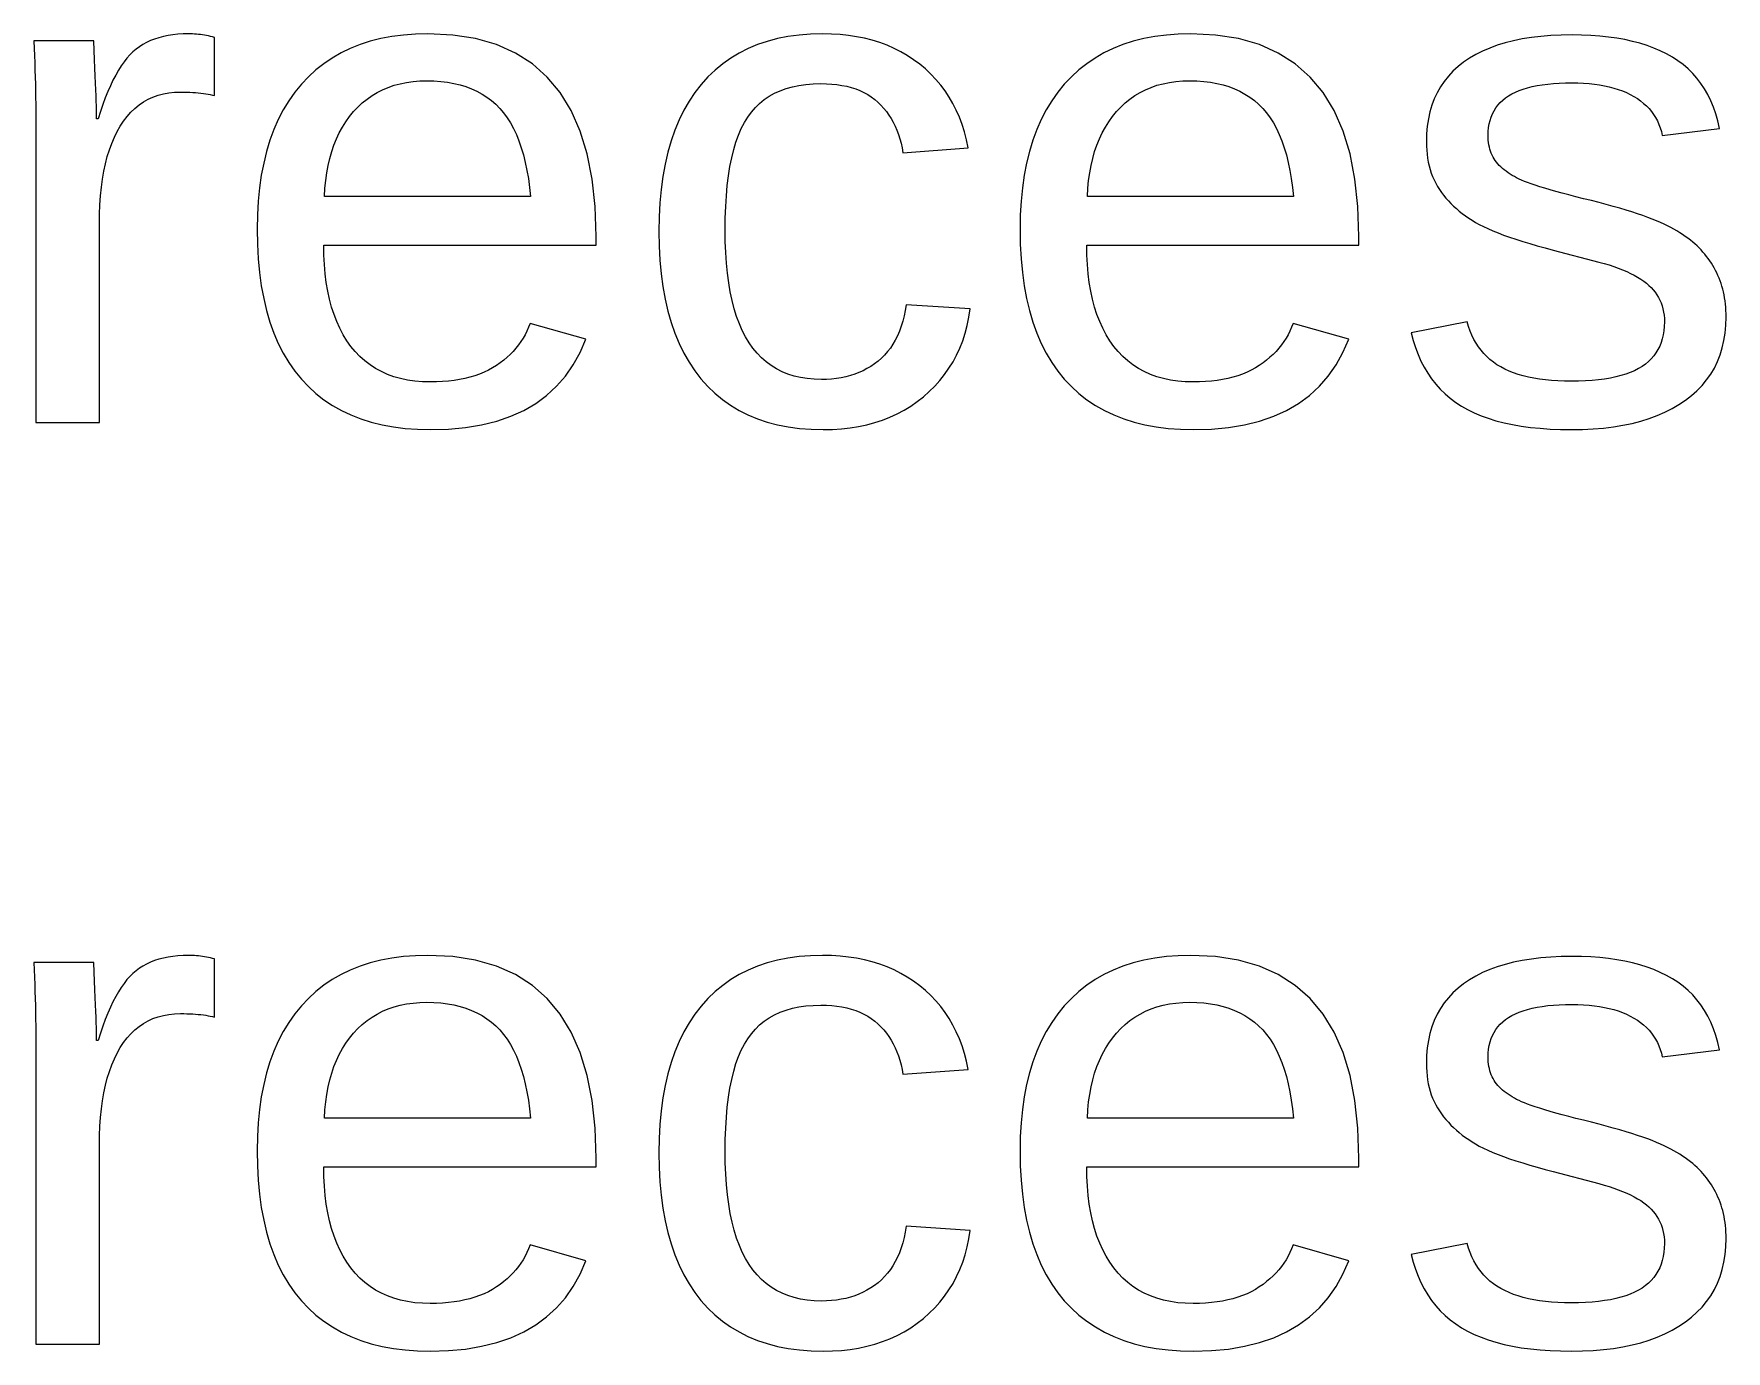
# Model space of a CAD drawing. Extents: x -27 to 133, y -77 to 15.
# Drawn here: x 94.06 to 99.43, y -23.46 to -19.29 of the extents above; entities that cross this region are included whole.
import ezdxf

# ---------------------------------------------------------------- set-up
doc = ezdxf.new("R2010")
doc.units = 0
doc.layers.get('0').update_dxf_attribs({"linetype": 'CONTINUOUS'})

msp = doc.modelspace()

# ---------------------------------------------------------------- linework, layer by layer
for points in [[(94.2676, -19.8879), (94.268, -19.8574), (94.2692, -19.8281), (94.2711, -19.7999), (94.2739, -19.7728), (94.2774, -19.7468), (94.2817, -19.7219), (94.2868, -19.6981), (94.2926, -19.6754), (94.2993, -19.6538), (94.3067, -19.6333), (94.3149, -19.6139), (94.3239, -19.5957), (94.3336, -19.5785), (94.3441, -19.5625), (94.3554, -19.5478), (94.3673, -19.5344), (94.3799, -19.5223), (94.3932, -19.5114), (94.4072, -19.5018), (94.4219, -19.4935), (94.4373, -19.4865), (94.4535, -19.4807), (94.4703, -19.4763), (94.4878, -19.4731), (94.506, -19.4712), (94.525, -19.4705), (94.5351, -19.4706), (94.545, -19.4708), (94.5545, -19.4711), (94.5637, -19.4716), (94.5726, -19.4722), (94.5812, -19.4729), (94.5895, -19.4738), (94.5974, -19.4748), (94.6051, -19.4759), (94.6124, -19.4771), (94.6194, -19.4785), (94.626, -19.4801), (94.6324, -19.4817), (94.6324, -19.2971), (94.626, -19.2954), (94.6197, -19.2939), (94.6133, -19.2925), (94.607, -19.2913), (94.6007, -19.2901), (94.5944, -19.2891), (94.5881, -19.2883), (94.5818, -19.2876), (94.5756, -19.287), (94.5693, -19.2865), (94.5631, -19.2862), (94.5569, -19.286), (94.5507, -19.2859), (94.5334, -19.2862), (94.5168, -19.2872), (94.5008, -19.2889), (94.4853, -19.2913), (94.4705, -19.2943), (94.4563, -19.2981), (94.4427, -19.3024), (94.4297, -19.3075), (94.4173, -19.3132), (94.4056, -19.3197), (94.3944, -19.3268), (94.3838, -19.3345), (94.3739, -19.343), (94.3643, -19.3523), (94.355, -19.3628), (94.3458, -19.3745), (94.3367, -19.3874), (94.3279, -19.4014), (94.3192, -19.4166), (94.3106, -19.433), (94.3023, -19.4505), (94.2941, -19.4692), (94.2861, -19.489), (94.2783, -19.51), (94.2706, -19.5322), (94.2631, -19.5555), (94.2587, -19.5555), (94.2586, -19.5482), (94.2585, -19.5389), (94.2582, -19.5277), (94.2578, -19.5145), (94.2573, -19.4994), (94.2568, -19.4823), (94.2561, -19.4633), (94.2553, -19.4423), (94.2544, -19.4194), (94.2534, -19.3945), (94.2523, -19.3677), (94.251, -19.339), (94.2497, -19.3083), (94.0595, -19.3083), (94.0605, -19.3319), (94.0614, -19.3551), (94.0622, -19.3781), (94.063, -19.4008), (94.0637, -19.4231), (94.0643, -19.4451), (94.0648, -19.4668), (94.0652, -19.4881), (94.0656, -19.5092), (94.0659, -19.5299), (94.0661, -19.5504), (94.0662, -19.5705), (94.0662, -19.5902), (94.0662, -20.5189), (94.2676, -20.5189)], [(95.3748, -20.5396), (95.4291, -20.5345), (95.4801, -20.526), (95.5279, -20.5142), (95.5724, -20.4989), (95.6136, -20.4803), (95.6516, -20.4583), (95.6863, -20.4328), (95.7177, -20.404), (95.7458, -20.3718), (95.7707, -20.3362), (95.7923, -20.2972), (95.8106, -20.2549), (95.6339, -20.2045), (95.6293, -20.2167), (95.624, -20.2286), (95.6182, -20.2402), (95.6118, -20.2514), (95.6048, -20.2623), (95.5972, -20.2729), (95.589, -20.2832), (95.5801, -20.2931), (95.5707, -20.3027), (95.5607, -20.3119), (95.5501, -20.3208), (95.5388, -20.3294), (95.527, -20.3377), (95.5145, -20.3455), (95.5015, -20.3526), (95.4878, -20.3591), (95.4735, -20.3651), (95.4586, -20.3703), (95.4431, -20.375), (95.427, -20.3791), (95.4102, -20.3825), (95.3928, -20.3853), (95.3749, -20.3875), (95.3563, -20.389), (95.337, -20.3899), (95.3172, -20.3903), (95.2922, -20.3896), (95.2681, -20.3876), (95.245, -20.3842), (95.2228, -20.3796), (95.2016, -20.3735), (95.1813, -20.3662), (95.1619, -20.3575), (95.1435, -20.3475), (95.126, -20.3361), (95.1094, -20.3234), (95.0938, -20.3093), (95.0792, -20.294), (95.0654, -20.2773), (95.0527, -20.2593), (95.041, -20.2402), (95.0303, -20.22), (95.0206, -20.1987), (95.0119, -20.1762), (95.0043, -20.1527), (94.9976, -20.128), (94.992, -20.1021), (94.9874, -20.0752), (94.9839, -20.0471), (94.9813, -20.0179), (94.9798, -19.9876), (94.9793, -19.9561), (95.8431, -19.9561), (95.8431, -19.9293), (95.8399, -19.8341), (95.8305, -19.7465), (95.8147, -19.6666), (95.7926, -19.5943), (95.7641, -19.5295), (95.7294, -19.4724), (95.6883, -19.4229), (95.641, -19.3811), (95.5873, -19.3468), (95.5273, -19.3202), (95.461, -19.3011), (95.3883, -19.2897), (95.3094, -19.2859), (95.27, -19.2868), (95.232, -19.2897), (95.1955, -19.2944), (95.1603, -19.301), (95.1266, -19.3096), (95.0943, -19.32), (95.0635, -19.3323), (95.0341, -19.3465), (95.006, -19.3626), (94.9795, -19.3806), (94.9543, -19.4005), (94.9306, -19.4222), (94.9082, -19.4459), (94.8875, -19.4713), (94.8684, -19.4984), (94.8509, -19.5272), (94.8351, -19.5576), (94.821, -19.5897), (94.8085, -19.6234), (94.7977, -19.6588), (94.7886, -19.6958), (94.7811, -19.7345), (94.7753, -19.7748), (94.7711, -19.8168), (94.7687, -19.8605), (94.7678, -19.9058), (94.7687, -19.9534), (94.7711, -19.9992), (94.7753, -20.0431), (94.7811, -20.0852), (94.7886, -20.1255), (94.7977, -20.1639), (94.8085, -20.2005), (94.821, -20.2352), (94.8351, -20.2681), (94.8509, -20.2992), (94.8684, -20.3284), (94.8875, -20.3558), (94.9082, -20.3813), (94.9306, -20.405), (94.9545, -20.4267), (94.9799, -20.4466), (95.0068, -20.4646), (95.0352, -20.4807), (95.0652, -20.4949), (95.0966, -20.5072), (95.1296, -20.5176), (95.1641, -20.5262), (95.2001, -20.5328), (95.2376, -20.5375), (95.2767, -20.5404), (95.3172, -20.5413)], [(96.5929, -20.5407), (96.6214, -20.5388), (96.649, -20.5358), (96.6758, -20.5315), (96.7018, -20.5259), (96.7271, -20.5191), (96.7515, -20.5111), (96.7752, -20.5019), (96.798, -20.4914), (96.8201, -20.4797), (96.8414, -20.4668), (96.8618, -20.4526), (96.8815, -20.4373), (96.9002, -20.4208), (96.9177, -20.4036), (96.9339, -20.3855), (96.949, -20.3665), (96.9628, -20.3468), (96.9755, -20.3262), (96.9869, -20.3047), (96.9972, -20.2825), (97.0062, -20.2594), (97.0141, -20.2354), (97.0207, -20.2107), (97.0261, -20.1851), (97.0303, -20.1586), (96.8267, -20.1452), (96.8238, -20.1634), (96.8202, -20.1809), (96.816, -20.1977), (96.8111, -20.2136), (96.8056, -20.2289), (96.7994, -20.2434), (96.7925, -20.2572), (96.785, -20.2702), (96.7769, -20.2825), (96.7681, -20.294), (96.7586, -20.3049), (96.7485, -20.3149), (96.7377, -20.3242), (96.7264, -20.3329), (96.7147, -20.3408), (96.7025, -20.348), (96.69, -20.3545), (96.677, -20.3604), (96.6636, -20.3656), (96.6498, -20.37), (96.6356, -20.3738), (96.6209, -20.3769), (96.6058, -20.3793), (96.5904, -20.381), (96.5745, -20.3821), (96.5581, -20.3824), (96.535, -20.3817), (96.5128, -20.3797), (96.4915, -20.3762), (96.4711, -20.3714), (96.4516, -20.3652), (96.4331, -20.3576), (96.4154, -20.3487), (96.3987, -20.3384), (96.3829, -20.3267), (96.368, -20.3136), (96.354, -20.2991), (96.3409, -20.2833), (96.3288, -20.2661), (96.3175, -20.2474), (96.3071, -20.2273), (96.2977, -20.2057), (96.2891, -20.1826), (96.2815, -20.158), (96.2747, -20.1319), (96.2689, -20.1044), (96.2639, -20.0754), (96.2599, -20.0449), (96.2567, -20.0129), (96.2545, -19.9794), (96.2531, -19.9444), (96.2527, -19.908), (96.2531, -19.8701), (96.2544, -19.834), (96.2565, -19.7996), (96.2595, -19.7669), (96.2633, -19.7359), (96.2679, -19.7066), (96.2734, -19.6791), (96.2798, -19.6532), (96.287, -19.6291), (96.295, -19.6068), (96.3039, -19.5861), (96.3137, -19.5672), (96.3243, -19.55), (96.3358, -19.5342), (96.3484, -19.5198), (96.362, -19.5066), (96.3767, -19.4946), (96.3924, -19.4839), (96.4092, -19.4745), (96.427, -19.4663), (96.4459, -19.4594), (96.4658, -19.4537), (96.4868, -19.4493), (96.5088, -19.4462), (96.5318, -19.4443), (96.5559, -19.4437), (96.5737, -19.444), (96.5908, -19.4451), (96.6073, -19.4468), (96.6231, -19.4493), (96.6383, -19.4524), (96.6529, -19.4563), (96.6669, -19.4608), (96.6802, -19.4661), (96.6928, -19.4721), (96.7049, -19.4787), (96.7163, -19.4861), (96.727, -19.4942), (96.7372, -19.503), (96.7467, -19.5123), (96.7557, -19.5222), (96.764, -19.5325), (96.7719, -19.5434), (96.7791, -19.5547), (96.7858, -19.5665), (96.7919, -19.5788), (96.7974, -19.5916), (96.8024, -19.6049), (96.8068, -19.6187), (96.8107, -19.633), (96.8139, -19.6477), (96.8166, -19.663), (97.0236, -19.6473), (97.0182, -19.6217), (97.0118, -19.597), (97.0043, -19.5732), (96.9957, -19.5502), (96.986, -19.5281), (96.9753, -19.5068), (96.9634, -19.4864), (96.9505, -19.4669), (96.9365, -19.4482), (96.9215, -19.4304), (96.9053, -19.4135), (96.8881, -19.3974), (96.8698, -19.3821), (96.8505, -19.3679), (96.8306, -19.3548), (96.8098, -19.3428), (96.7884, -19.332), (96.7662, -19.3223), (96.7432, -19.3138), (96.7195, -19.3064), (96.695, -19.3001), (96.6698, -19.295), (96.6439, -19.291), (96.6172, -19.2882), (96.5897, -19.2865), (96.5615, -19.2859), (96.5236, -19.2868), (96.4871, -19.2897), (96.452, -19.2945), (96.4183, -19.3011), (96.3859, -19.3097), (96.3549, -19.3201), (96.3253, -19.3325), (96.2971, -19.3467), (96.2702, -19.3629), (96.2448, -19.3809), (96.2207, -19.4009), (96.1979, -19.4227), (96.1766, -19.4465), (96.1567, -19.472), (96.1385, -19.4993), (96.1218, -19.5283), (96.1067, -19.559), (96.0932, -19.5914), (96.0813, -19.6255), (96.0709, -19.6614), (96.0622, -19.6989), (96.055, -19.7382), (96.0495, -19.7792), (96.0455, -19.8219), (96.0431, -19.8663), (96.0423, -19.9125), (96.0431, -19.959), (96.0455, -20.0037), (96.0495, -20.0467), (96.055, -20.0879), (96.0621, -20.1274), (96.0708, -20.1652), (96.0811, -20.2012), (96.093, -20.2355), (96.1064, -20.268), (96.1214, -20.2988), (96.1381, -20.3279), (96.1563, -20.3552), (96.176, -20.3807), (96.1973, -20.4045), (96.22, -20.4263), (96.2442, -20.4463), (96.2697, -20.4643), (96.2967, -20.4805), (96.3251, -20.4947), (96.3549, -20.5071), (96.3862, -20.5176), (96.4188, -20.5261), (96.4529, -20.5328), (96.4884, -20.5375), (96.5254, -20.5404), (96.5637, -20.5413)], [(97.7951, -20.5396), (97.8494, -20.5345), (97.9005, -20.526), (97.9483, -20.5142), (97.9928, -20.4989), (98.034, -20.4803), (98.0719, -20.4583), (98.1066, -20.4328), (98.138, -20.404), (98.1662, -20.3718), (98.1911, -20.3362), (98.2127, -20.2972), (98.231, -20.2549), (98.0542, -20.2045), (98.0496, -20.2167), (98.0444, -20.2286), (98.0386, -20.2402), (98.0322, -20.2514), (98.0252, -20.2623), (98.0175, -20.2729), (98.0093, -20.2832), (98.0005, -20.2931), (97.9911, -20.3027), (97.981, -20.3119), (97.9704, -20.3208), (97.9592, -20.3294), (97.9473, -20.3377), (97.9349, -20.3455), (97.9218, -20.3526), (97.9082, -20.3591), (97.8939, -20.3651), (97.879, -20.3703), (97.8635, -20.375), (97.8473, -20.3791), (97.8306, -20.3825), (97.8132, -20.3853), (97.7952, -20.3875), (97.7766, -20.389), (97.7574, -20.3899), (97.7376, -20.3903), (97.7125, -20.3896), (97.6885, -20.3876), (97.6654, -20.3842), (97.6432, -20.3796), (97.6219, -20.3735), (97.6016, -20.3662), (97.5822, -20.3575), (97.5638, -20.3475), (97.5463, -20.3361), (97.5298, -20.3234), (97.5142, -20.3093), (97.4995, -20.294), (97.4858, -20.2773), (97.473, -20.2593), (97.4613, -20.2402), (97.4506, -20.22), (97.4409, -20.1987), (97.4323, -20.1762), (97.4246, -20.1527), (97.418, -20.128), (97.4124, -20.1021), (97.4078, -20.0752), (97.4042, -20.0471), (97.4017, -20.0179), (97.4001, -19.9876), (97.3996, -19.9561), (98.2634, -19.9561), (98.2634, -19.9293), (98.2603, -19.8341), (98.2508, -19.7465), (98.235, -19.6666), (98.2129, -19.5943), (98.1845, -19.5295), (98.1498, -19.4724), (98.1087, -19.4229), (98.0613, -19.3811), (98.0076, -19.3468), (97.9476, -19.3202), (97.8813, -19.3011), (97.8087, -19.2897), (97.7297, -19.2859), (97.6903, -19.2868), (97.6524, -19.2897), (97.6158, -19.2944), (97.5807, -19.301), (97.547, -19.3096), (97.5147, -19.32), (97.4838, -19.3323), (97.4544, -19.3465), (97.4264, -19.3626), (97.3998, -19.3806), (97.3746, -19.4005), (97.3509, -19.4222), (97.3286, -19.4459), (97.3078, -19.4713), (97.2887, -19.4984), (97.2713, -19.5272), (97.2555, -19.5576), (97.2413, -19.5897), (97.2289, -19.6234), (97.2181, -19.6588), (97.2089, -19.6958), (97.2015, -19.7345), (97.1957, -19.7748), (97.1915, -19.8168), (97.189, -19.8605), (97.1882, -19.9058), (97.189, -19.9534), (97.1915, -19.9992), (97.1957, -20.0431), (97.2015, -20.0852), (97.2089, -20.1255), (97.2181, -20.1639), (97.2289, -20.2005), (97.2413, -20.2352), (97.2555, -20.2681), (97.2713, -20.2992), (97.2887, -20.3284), (97.3078, -20.3558), (97.3286, -20.3813), (97.351, -20.405), (97.3748, -20.4267), (97.4002, -20.4466), (97.4271, -20.4646), (97.4556, -20.4807), (97.4855, -20.4949), (97.517, -20.5072), (97.5499, -20.5176), (97.5844, -20.5262), (97.6204, -20.5328), (97.658, -20.5375), (97.697, -20.5404), (97.7376, -20.5413)], [(98.9723, -20.5408), (99.0063, -20.5391), (99.039, -20.5364), (99.0705, -20.5325), (99.1008, -20.5276), (99.1299, -20.5215), (99.1577, -20.5144), (99.1843, -20.5061), (99.2097, -20.4968), (99.2339, -20.4864), (99.2568, -20.4748), (99.2786, -20.4622), (99.2991, -20.4484), (99.3182, -20.4337), (99.3358, -20.418), (99.3518, -20.4014), (99.3664, -20.3839), (99.3794, -20.3654), (99.3908, -20.346), (99.4008, -20.3257), (99.4092, -20.3045), (99.4161, -20.2823), (99.4214, -20.2592), (99.4252, -20.2352), (99.4275, -20.2102), (99.4283, -20.1844), (99.4282, -20.1738), (99.4278, -20.1634), (99.4271, -20.1532), (99.4262, -20.1431), (99.425, -20.1332), (99.4235, -20.1236), (99.4218, -20.114), (99.4198, -20.1047), (99.4176, -20.0956), (99.415, -20.0866), (99.4123, -20.0778), (99.4092, -20.0692), (99.4059, -20.0607), (99.4024, -20.0525), (99.3986, -20.0443), (99.3946, -20.0364), (99.3904, -20.0286), (99.386, -20.0209), (99.3813, -20.0134), (99.3765, -20.006), (99.3714, -19.9988), (99.3661, -19.9918), (99.3606, -19.9849), (99.3548, -19.9781), (99.3489, -19.9715), (99.3427, -19.9651), (99.3362, -19.9587), (99.3294, -19.9525), (99.3223, -19.9464), (99.3148, -19.9403), (99.3069, -19.9343), (99.2987, -19.9284), (99.2901, -19.9226), (99.2812, -19.9169), (99.2719, -19.9112), (99.2623, -19.9057), (99.2524, -19.9002), (99.242, -19.8948), (99.2314, -19.8896), (99.22, -19.8843), (99.2076, -19.8789), (99.1941, -19.8735), (99.1795, -19.868), (99.1639, -19.8624), (99.1472, -19.8567), (99.1295, -19.851), (99.1107, -19.8452), (99.0909, -19.8393), (99.07, -19.8334), (99.048, -19.8274), (99.025, -19.8213), (99.0009, -19.8151), (98.9756, -19.8089), (98.9516, -19.8028), (98.9291, -19.797), (98.9079, -19.7914), (98.8881, -19.7859), (98.8697, -19.7807), (98.8527, -19.7757), (98.837, -19.771), (98.8227, -19.7664), (98.8098, -19.762), (98.7983, -19.7579), (98.7881, -19.754), (98.7793, -19.7502), (98.7714, -19.7466), (98.7637, -19.7428), (98.7564, -19.7389), (98.7494, -19.7348), (98.7427, -19.7307), (98.7363, -19.7264), (98.7301, -19.722), (98.7243, -19.7175), (98.7188, -19.7129), (98.7136, -19.7081), (98.7087, -19.7033), (98.7042, -19.6983), (98.6999, -19.6932), (98.6959, -19.6879), (98.6922, -19.6824), (98.6889, -19.6767), (98.6859, -19.6708), (98.6832, -19.6647), (98.6808, -19.6584), (98.6787, -19.6518), (98.677, -19.6451), (98.6756, -19.6381), (98.6745, -19.6309), (98.6737, -19.6236), (98.6732, -19.616), (98.673, -19.6081), (98.6734, -19.5955), (98.6746, -19.5833), (98.6765, -19.5717), (98.6792, -19.5605), (98.6826, -19.5499), (98.6868, -19.5397), (98.6918, -19.5301), (98.6976, -19.521), (98.7041, -19.5123), (98.7114, -19.5042), (98.7195, -19.4966), (98.7283, -19.4894), (98.7379, -19.4828), (98.7483, -19.4767), (98.7596, -19.4711), (98.7717, -19.4659), (98.7846, -19.4613), (98.7984, -19.4571), (98.8131, -19.4534), (98.8286, -19.4502), (98.8449, -19.4476), (98.8621, -19.4453), (98.8801, -19.4436), (98.899, -19.4424), (98.9188, -19.4417), (98.9393, -19.4414), (98.958, -19.4417), (98.976, -19.4424), (98.9935, -19.4437), (99.0104, -19.4455), (99.0266, -19.4478), (99.0423, -19.4506), (99.0574, -19.4539), (99.072, -19.4577), (99.0859, -19.4621), (99.0992, -19.4669), (99.112, -19.4723), (99.1241, -19.4781), (99.1357, -19.4845), (99.1466, -19.4914), (99.1569, -19.4986), (99.1665, -19.5064), (99.1755, -19.5146), (99.1837, -19.5232), (99.1913, -19.5323), (99.1982, -19.5418), (99.2045, -19.5517), (99.2101, -19.5621), (99.215, -19.573), (99.2193, -19.5842), (99.2229, -19.596), (99.2258, -19.6081), (99.407, -19.5858), (99.4017, -19.5623), (99.3953, -19.5399), (99.388, -19.5185), (99.3795, -19.4981), (99.3701, -19.4787), (99.3596, -19.4603), (99.3482, -19.4429), (99.3356, -19.4265), (99.3221, -19.4112), (99.3075, -19.3968), (99.2919, -19.3834), (99.2753, -19.3711), (99.2577, -19.3597), (99.239, -19.3493), (99.2194, -19.3397), (99.1988, -19.331), (99.1772, -19.323), (99.1547, -19.3159), (99.1312, -19.3097), (99.1067, -19.3043), (99.0812, -19.2997), (99.0548, -19.2959), (99.0274, -19.293), (98.999, -19.2909), (98.9697, -19.2897), (98.9393, -19.2892), (98.9052, -19.2898), (98.8723, -19.2913), (98.8408, -19.2939), (98.8105, -19.2975), (98.7814, -19.3021), (98.7537, -19.3077), (98.7272, -19.3144), (98.702, -19.3221), (98.6781, -19.3308), (98.6555, -19.3406), (98.6341, -19.3513), (98.6141, -19.3631), (98.5953, -19.376), (98.5778, -19.3898), (98.5617, -19.4045), (98.5471, -19.4202), (98.5338, -19.4368), (98.5219, -19.4543), (98.5114, -19.4728), (98.5024, -19.4922), (98.4947, -19.5126), (98.4884, -19.5338), (98.4835, -19.556), (98.48, -19.5792), (98.4779, -19.6033), (98.4772, -19.6283), (98.4775, -19.6419), (98.4782, -19.6552), (98.4794, -19.6681), (98.4811, -19.6807), (98.4833, -19.693), (98.486, -19.7049), (98.4892, -19.7166), (98.4929, -19.7279), (98.4971, -19.7388), (98.5017, -19.7494), (98.5069, -19.7597), (98.5125, -19.7697), (98.5186, -19.7793), (98.5252, -19.7887), (98.5321, -19.7978), (98.5394, -19.8068), (98.5471, -19.8155), (98.5552, -19.8239), (98.5636, -19.8322), (98.5724, -19.8403), (98.5816, -19.8481), (98.5912, -19.8557), (98.6012, -19.8631), (98.6115, -19.8703), (98.6222, -19.8772), (98.6333, -19.884), (98.6452, -19.8906), (98.6582, -19.8972), (98.6725, -19.9039), (98.6879, -19.9106), (98.7045, -19.9173), (98.7223, -19.9241), (98.7413, -19.9308), (98.7614, -19.9376), (98.7828, -19.9444), (98.8053, -19.9512), (98.829, -19.9581), (98.8539, -19.9649), (98.88, -19.9718), (99.0244, -20.0098), (99.0409, -20.0144), (99.0567, -20.0191), (99.0718, -20.0241), (99.0861, -20.0292), (99.0998, -20.0345), (99.1127, -20.04), (99.1249, -20.0457), (99.1364, -20.0516), (99.1472, -20.0576), (99.1573, -20.0638), (99.1667, -20.0703), (99.1753, -20.0769), (99.1833, -20.0837), (99.1905, -20.0907), (99.1972, -20.0981), (99.2034, -20.1058), (99.2089, -20.1138), (99.2138, -20.1221), (99.2182, -20.1307), (99.222, -20.1397), (99.2252, -20.1489), (99.2278, -20.1585), (99.2299, -20.1684), (99.2313, -20.1786), (99.2322, -20.1892), (99.2325, -20.2), (99.2321, -20.2142), (99.2308, -20.2278), (99.2287, -20.2409), (99.2258, -20.2534), (99.222, -20.2654), (99.2174, -20.2768), (99.2119, -20.2876), (99.2056, -20.2979), (99.1984, -20.3077), (99.1905, -20.3168), (99.1816, -20.3255), (99.172, -20.3335), (99.1614, -20.341), (99.15, -20.348), (99.1376, -20.3544), (99.1243, -20.3602), (99.1099, -20.3655), (99.0946, -20.3702), (99.0783, -20.3744), (99.0611, -20.378), (99.0428, -20.3811), (99.0236, -20.3836), (99.0035, -20.3855), (98.9823, -20.3869), (98.9602, -20.3877), (98.9371, -20.388), (98.9154, -20.3877), (98.8945, -20.3869), (98.8743, -20.3856), (98.8549, -20.3837), (98.8362, -20.3813), (98.8182, -20.3784), (98.801, -20.3749), (98.7845, -20.3709), (98.7688, -20.3663), (98.7538, -20.3612), (98.7396, -20.3556), (98.7261, -20.3494), (98.7133, -20.3427), (98.7012, -20.3354), (98.6898, -20.3275), (98.679, -20.319), (98.6689, -20.3099), (98.6594, -20.3001), (98.6506, -20.2898), (98.6424, -20.2788), (98.6349, -20.2672), (98.628, -20.255), (98.6218, -20.2422), (98.6162, -20.2288), (98.6113, -20.2147), (98.607, -20.2), (98.4291, -20.2347), (98.4353, -20.2585), (98.4425, -20.2813), (98.4507, -20.3031), (98.4599, -20.3239), (98.4702, -20.3438), (98.4814, -20.3626), (98.4937, -20.3805), (98.507, -20.3973), (98.5213, -20.4132), (98.5366, -20.4281), (98.5529, -20.442), (98.5702, -20.455), (98.5885, -20.4669), (98.608, -20.4779), (98.6287, -20.488), (98.6506, -20.4973), (98.6737, -20.5056), (98.6981, -20.5131), (98.7237, -20.5197), (98.7505, -20.5255), (98.7785, -20.5303), (98.8078, -20.5343), (98.8383, -20.5373), (98.87, -20.5395), (98.9029, -20.5409), (98.9371, -20.5413)], [(94.983, -19.7758), (94.9855, -19.7508), (94.9888, -19.7266), (94.9931, -19.7033), (94.9984, -19.6809), (95.0045, -19.6593), (95.0116, -19.6386), (95.0197, -19.6188), (95.0286, -19.5998), (95.0385, -19.5817), (95.0494, -19.5645), (95.0611, -19.5481), (95.0738, -19.5326), (95.0874, -19.5181), (95.1016, -19.5048), (95.1166, -19.4926), (95.1323, -19.4816), (95.1487, -19.4718), (95.1658, -19.4631), (95.1837, -19.4556), (95.2023, -19.4492), (95.2216, -19.444), (95.2416, -19.4399), (95.2624, -19.437), (95.2838, -19.4353), (95.306, -19.4347), (95.3288, -19.4352), (95.3508, -19.4368), (95.372, -19.4394), (95.3923, -19.443), (95.4118, -19.4477), (95.4304, -19.4534), (95.4482, -19.4602), (95.4652, -19.468), (95.4814, -19.4768), (95.4967, -19.4867), (95.5112, -19.4976), (95.5248, -19.5095), (95.5376, -19.5225), (95.5496, -19.5367), (95.5609, -19.552), (95.5714, -19.5686), (95.5812, -19.5864), (95.5902, -19.6054), (95.5984, -19.6257), (95.6059, -19.6471), (95.6126, -19.6698), (95.6186, -19.6938), (95.6238, -19.7189), (95.6283, -19.7453), (95.632, -19.7729), (95.635, -19.8017), (94.9815, -19.8017)], [(97.4034, -19.7758), (97.4058, -19.7508), (97.4092, -19.7266), (97.4135, -19.7033), (97.4187, -19.6809), (97.4249, -19.6593), (97.432, -19.6386), (97.44, -19.6188), (97.449, -19.5998), (97.4589, -19.5817), (97.4697, -19.5645), (97.4815, -19.5481), (97.4942, -19.5326), (97.5077, -19.5181), (97.522, -19.5048), (97.5369, -19.4926), (97.5526, -19.4816), (97.5691, -19.4718), (97.5862, -19.4631), (97.6041, -19.4556), (97.6226, -19.4492), (97.6419, -19.444), (97.662, -19.4399), (97.6827, -19.437), (97.7042, -19.4353), (97.7264, -19.4347), (97.7492, -19.4352), (97.7712, -19.4368), (97.7923, -19.4394), (97.8126, -19.443), (97.8321, -19.4477), (97.8508, -19.4534), (97.8686, -19.4602), (97.8856, -19.468), (97.9017, -19.4768), (97.917, -19.4867), (97.9315, -19.4976), (97.9452, -19.5095), (97.958, -19.5225), (97.97, -19.5367), (97.9812, -19.552), (97.9918, -19.5686), (98.0015, -19.5864), (98.0105, -19.6054), (98.0187, -19.6257), (98.0262, -19.6471), (98.033, -19.6698), (98.0389, -19.6938), (98.0442, -19.7189), (98.0486, -19.7453), (98.0524, -19.7729), (98.0553, -19.8017), (97.4019, -19.8017)], [(94.2676, -22.8114), (94.268, -22.7809), (94.2692, -22.7516), (94.2711, -22.7234), (94.2739, -22.6963), (94.2774, -22.6702), (94.2817, -22.6453), (94.2868, -22.6215), (94.2926, -22.5989), (94.2993, -22.5773), (94.3067, -22.5568), (94.3149, -22.5374), (94.3239, -22.5191), (94.3336, -22.502), (94.3441, -22.486), (94.3554, -22.4713), (94.3673, -22.4579), (94.3799, -22.4458), (94.3932, -22.4349), (94.4072, -22.4253), (94.4219, -22.417), (94.4373, -22.41), (94.4535, -22.4042), (94.4703, -22.3998), (94.4878, -22.3966), (94.506, -22.3946), (94.525, -22.394), (94.5351, -22.3941), (94.545, -22.3943), (94.5545, -22.3946), (94.5637, -22.3951), (94.5726, -22.3957), (94.5812, -22.3964), (94.5895, -22.3972), (94.5974, -22.3982), (94.6051, -22.3994), (94.6124, -22.4006), (94.6194, -22.402), (94.626, -22.4035), (94.6324, -22.4052), (94.6324, -22.2206), (94.626, -22.2189), (94.6197, -22.2174), (94.6133, -22.216), (94.607, -22.2147), (94.6007, -22.2136), (94.5944, -22.2126), (94.5881, -22.2118), (94.5818, -22.211), (94.5756, -22.2104), (94.5693, -22.21), (94.5631, -22.2097), (94.5569, -22.2095), (94.5507, -22.2094), (94.5334, -22.2097), (94.5168, -22.2107), (94.5008, -22.2124), (94.4853, -22.2148), (94.4705, -22.2178), (94.4563, -22.2215), (94.4427, -22.2259), (94.4297, -22.231), (94.4173, -22.2367), (94.4056, -22.2431), (94.3944, -22.2502), (94.3838, -22.258), (94.3739, -22.2664), (94.3643, -22.2758), (94.355, -22.2863), (94.3458, -22.298), (94.3367, -22.3109), (94.3279, -22.3249), (94.3192, -22.3401), (94.3106, -22.3564), (94.3023, -22.374), (94.2941, -22.3926), (94.2861, -22.4125), (94.2783, -22.4335), (94.2706, -22.4557), (94.2631, -22.479), (94.2587, -22.479), (94.2586, -22.4717), (94.2585, -22.4624), (94.2582, -22.4512), (94.2578, -22.438), (94.2573, -22.4229), (94.2568, -22.4058), (94.2561, -22.3868), (94.2553, -22.3658), (94.2544, -22.3429), (94.2534, -22.318), (94.2523, -22.2912), (94.251, -22.2625), (94.2497, -22.2318), (94.0595, -22.2318), (94.0605, -22.2554), (94.0614, -22.2786), (94.0622, -22.3016), (94.063, -22.3242), (94.0637, -22.3466), (94.0643, -22.3686), (94.0648, -22.3903), (94.0652, -22.4116), (94.0656, -22.4327), (94.0659, -22.4534), (94.0661, -22.4738), (94.0662, -22.4939), (94.0662, -22.5137), (94.0662, -23.4424), (94.2676, -23.4424)], [(95.3748, -23.4631), (95.4291, -23.458), (95.4801, -23.4495), (95.5279, -23.4377), (95.5724, -23.4224), (95.6136, -23.4038), (95.6516, -23.3817), (95.6863, -23.3563), (95.7177, -23.3275), (95.7458, -23.2953), (95.7707, -23.2597), (95.7923, -23.2207), (95.8106, -23.1784), (95.6339, -23.128), (95.6293, -23.1402), (95.624, -23.1521), (95.6182, -23.1637), (95.6118, -23.1749), (95.6048, -23.1858), (95.5972, -23.1964), (95.589, -23.2067), (95.5801, -23.2166), (95.5707, -23.2261), (95.5607, -23.2354), (95.5501, -23.2443), (95.5388, -23.2529), (95.527, -23.2612), (95.5145, -23.2689), (95.5015, -23.2761), (95.4878, -23.2826), (95.4735, -23.2885), (95.4586, -23.2938), (95.4431, -23.2985), (95.427, -23.3025), (95.4102, -23.306), (95.3928, -23.3088), (95.3749, -23.3109), (95.3563, -23.3125), (95.337, -23.3134), (95.3172, -23.3137), (95.2922, -23.3131), (95.2681, -23.3111), (95.245, -23.3077), (95.2228, -23.303), (95.2016, -23.297), (95.1813, -23.2897), (95.1619, -23.281), (95.1435, -23.271), (95.126, -23.2596), (95.1094, -23.2469), (95.0938, -23.2328), (95.0792, -23.2175), (95.0654, -23.2007), (95.0527, -23.1828), (95.041, -23.1637), (95.0303, -23.1435), (95.0206, -23.1222), (95.0119, -23.0997), (95.0043, -23.0762), (94.9976, -23.0515), (94.992, -23.0256), (94.9874, -22.9987), (94.9839, -22.9706), (94.9813, -22.9414), (94.9798, -22.9111), (94.9793, -22.8796), (95.8431, -22.8796), (95.8431, -22.8528), (95.8399, -22.7576), (95.8305, -22.67), (95.8147, -22.5901), (95.7926, -22.5177), (95.7641, -22.453), (95.7294, -22.3959), (95.6883, -22.3464), (95.641, -22.3046), (95.5873, -22.2703), (95.5273, -22.2436), (95.461, -22.2246), (95.3883, -22.2132), (95.3094, -22.2094), (95.27, -22.2103), (95.232, -22.2132), (95.1955, -22.2179), (95.1603, -22.2245), (95.1266, -22.2331), (95.0943, -22.2435), (95.0635, -22.2558), (95.0341, -22.27), (95.006, -22.2861), (94.9795, -22.3041), (94.9543, -22.3239), (94.9306, -22.3457), (94.9082, -22.3694), (94.8875, -22.3948), (94.8684, -22.4219), (94.8509, -22.4507), (94.8351, -22.4811), (94.821, -22.5132), (94.8085, -22.5469), (94.7977, -22.5823), (94.7886, -22.6193), (94.7811, -22.658), (94.7753, -22.6983), (94.7711, -22.7403), (94.7687, -22.784), (94.7678, -22.8293), (94.7687, -22.8769), (94.7711, -22.9227), (94.7753, -22.9666), (94.7811, -23.0087), (94.7886, -23.049), (94.7977, -23.0874), (94.8085, -23.124), (94.821, -23.1587), (94.8351, -23.1916), (94.8509, -23.2227), (94.8684, -23.2519), (94.8875, -23.2793), (94.9082, -23.3048), (94.9306, -23.3285), (94.9545, -23.3502), (94.9799, -23.3701), (95.0068, -23.3881), (95.0352, -23.4042), (95.0652, -23.4184), (95.0966, -23.4307), (95.1296, -23.4411), (95.1641, -23.4496), (95.2001, -23.4563), (95.2376, -23.461), (95.2767, -23.4638), (95.3172, -23.4648)], [(96.5929, -23.4642), (96.6214, -23.4623), (96.649, -23.4592), (96.6758, -23.4549), (96.7018, -23.4494), (96.7271, -23.4426), (96.7515, -23.4346), (96.7752, -23.4254), (96.798, -23.4149), (96.8201, -23.4032), (96.8414, -23.3903), (96.8618, -23.3761), (96.8815, -23.3607), (96.9002, -23.3443), (96.9177, -23.3271), (96.9339, -23.309), (96.949, -23.29), (96.9628, -23.2703), (96.9755, -23.2497), (96.9869, -23.2282), (96.9972, -23.206), (97.0062, -23.1829), (97.0141, -23.1589), (97.0207, -23.1342), (97.0261, -23.1086), (97.0303, -23.0821), (96.8267, -23.0687), (96.8238, -23.0869), (96.8202, -23.1044), (96.816, -23.1211), (96.8111, -23.1371), (96.8056, -23.1524), (96.7994, -23.1669), (96.7925, -23.1807), (96.785, -23.1937), (96.7769, -23.206), (96.7681, -23.2175), (96.7586, -23.2283), (96.7485, -23.2384), (96.7377, -23.2477), (96.7264, -23.2563), (96.7147, -23.2643), (96.7025, -23.2715), (96.69, -23.278), (96.677, -23.2839), (96.6636, -23.289), (96.6498, -23.2935), (96.6356, -23.2973), (96.6209, -23.3004), (96.6058, -23.3028), (96.5904, -23.3045), (96.5745, -23.3056), (96.5581, -23.3059), (96.535, -23.3052), (96.5128, -23.3032), (96.4915, -23.2997), (96.4711, -23.2949), (96.4516, -23.2887), (96.4331, -23.2811), (96.4154, -23.2722), (96.3987, -23.2618), (96.3829, -23.2501), (96.368, -23.2371), (96.354, -23.2226), (96.3409, -23.2068), (96.3288, -23.1896), (96.3175, -23.1709), (96.3071, -23.1508), (96.2977, -23.1292), (96.2891, -23.1061), (96.2815, -23.0815), (96.2747, -23.0554), (96.2689, -23.0279), (96.2639, -22.9989), (96.2599, -22.9684), (96.2567, -22.9364), (96.2545, -22.9029), (96.2531, -22.8679), (96.2527, -22.8315), (96.2531, -22.7936), (96.2544, -22.7575), (96.2565, -22.723), (96.2595, -22.6903), (96.2633, -22.6594), (96.2679, -22.6301), (96.2734, -22.6026), (96.2798, -22.5767), (96.287, -22.5526), (96.295, -22.5303), (96.3039, -22.5096), (96.3137, -22.4907), (96.3243, -22.4735), (96.3358, -22.4577), (96.3484, -22.4433), (96.362, -22.43), (96.3767, -22.4181), (96.3924, -22.4074), (96.4092, -22.398), (96.427, -22.3898), (96.4459, -22.3829), (96.4658, -22.3772), (96.4868, -22.3728), (96.5088, -22.3697), (96.5318, -22.3678), (96.5559, -22.3671), (96.5737, -22.3675), (96.5908, -22.3685), (96.6073, -22.3703), (96.6231, -22.3728), (96.6383, -22.3759), (96.6529, -22.3798), (96.6669, -22.3843), (96.6802, -22.3896), (96.6928, -22.3956), (96.7049, -22.4022), (96.7163, -22.4096), (96.727, -22.4177), (96.7372, -22.4264), (96.7467, -22.4358), (96.7557, -22.4457), (96.764, -22.456), (96.7719, -22.4669), (96.7791, -22.4782), (96.7858, -22.49), (96.7919, -22.5023), (96.7974, -22.5151), (96.8024, -22.5284), (96.8068, -22.5422), (96.8107, -22.5564), (96.8139, -22.5712), (96.8166, -22.5864), (97.0236, -22.5708), (97.0182, -22.5452), (97.0118, -22.5205), (97.0043, -22.4967), (96.9957, -22.4737), (96.986, -22.4516), (96.9753, -22.4303), (96.9634, -22.4099), (96.9505, -22.3904), (96.9365, -22.3717), (96.9215, -22.3539), (96.9053, -22.3369), (96.8881, -22.3208), (96.8698, -22.3056), (96.8505, -22.2914), (96.8306, -22.2783), (96.8098, -22.2663), (96.7884, -22.2555), (96.7662, -22.2458), (96.7432, -22.2373), (96.7195, -22.2299), (96.695, -22.2236), (96.6698, -22.2185), (96.6439, -22.2145), (96.6172, -22.2117), (96.5897, -22.21), (96.5615, -22.2094), (96.5236, -22.2103), (96.4871, -22.2132), (96.452, -22.2179), (96.4183, -22.2246), (96.3859, -22.2331), (96.3549, -22.2436), (96.3253, -22.2559), (96.2971, -22.2702), (96.2702, -22.2863), (96.2448, -22.3044), (96.2207, -22.3243), (96.1979, -22.3462), (96.1766, -22.3699), (96.1567, -22.3955), (96.1385, -22.4228), (96.1218, -22.4518), (96.1067, -22.4825), (96.0932, -22.5149), (96.0813, -22.549), (96.0709, -22.5849), (96.0622, -22.6224), (96.055, -22.6617), (96.0495, -22.7027), (96.0455, -22.7454), (96.0431, -22.7898), (96.0423, -22.836), (96.0431, -22.8824), (96.0455, -22.9272), (96.0495, -22.9702), (96.055, -23.0114), (96.0621, -23.0509), (96.0708, -23.0887), (96.0811, -23.1247), (96.093, -23.159), (96.1064, -23.1915), (96.1214, -23.2223), (96.1381, -23.2513), (96.1563, -23.2787), (96.176, -23.3042), (96.1973, -23.328), (96.22, -23.3498), (96.2442, -23.3698), (96.2697, -23.3878), (96.2967, -23.404), (96.3251, -23.4182), (96.3549, -23.4306), (96.3862, -23.441), (96.4188, -23.4496), (96.4529, -23.4562), (96.4884, -23.461), (96.5254, -23.4638), (96.5637, -23.4648)], [(97.7951, -23.4631), (97.8494, -23.458), (97.9005, -23.4495), (97.9483, -23.4377), (97.9928, -23.4224), (98.034, -23.4038), (98.0719, -23.3817), (98.1066, -23.3563), (98.138, -23.3275), (98.1662, -23.2953), (98.1911, -23.2597), (98.2127, -23.2207), (98.231, -23.1784), (98.0542, -23.128), (98.0496, -23.1402), (98.0444, -23.1521), (98.0386, -23.1637), (98.0322, -23.1749), (98.0252, -23.1858), (98.0175, -23.1964), (98.0093, -23.2067), (98.0005, -23.2166), (97.9911, -23.2261), (97.981, -23.2354), (97.9704, -23.2443), (97.9592, -23.2529), (97.9473, -23.2612), (97.9349, -23.2689), (97.9218, -23.2761), (97.9082, -23.2826), (97.8939, -23.2885), (97.879, -23.2938), (97.8635, -23.2985), (97.8473, -23.3025), (97.8306, -23.306), (97.8132, -23.3088), (97.7952, -23.3109), (97.7766, -23.3125), (97.7574, -23.3134), (97.7376, -23.3137), (97.7125, -23.3131), (97.6885, -23.3111), (97.6654, -23.3077), (97.6432, -23.303), (97.6219, -23.297), (97.6016, -23.2897), (97.5822, -23.281), (97.5638, -23.271), (97.5463, -23.2596), (97.5298, -23.2469), (97.5142, -23.2328), (97.4995, -23.2175), (97.4858, -23.2007), (97.473, -23.1828), (97.4613, -23.1637), (97.4506, -23.1435), (97.4409, -23.1222), (97.4323, -23.0997), (97.4246, -23.0762), (97.418, -23.0515), (97.4124, -23.0256), (97.4078, -22.9987), (97.4042, -22.9706), (97.4017, -22.9414), (97.4001, -22.9111), (97.3996, -22.8796), (98.2634, -22.8796), (98.2634, -22.8528), (98.2603, -22.7576), (98.2508, -22.67), (98.235, -22.5901), (98.2129, -22.5177), (98.1845, -22.453), (98.1498, -22.3959), (98.1087, -22.3464), (98.0613, -22.3046), (98.0076, -22.2703), (97.9476, -22.2436), (97.8813, -22.2246), (97.8087, -22.2132), (97.7297, -22.2094), (97.6903, -22.2103), (97.6524, -22.2132), (97.6158, -22.2179), (97.5807, -22.2245), (97.547, -22.2331), (97.5147, -22.2435), (97.4838, -22.2558), (97.4544, -22.27), (97.4264, -22.2861), (97.3998, -22.3041), (97.3746, -22.3239), (97.3509, -22.3457), (97.3286, -22.3694), (97.3078, -22.3948), (97.2887, -22.4219), (97.2713, -22.4507), (97.2555, -22.4811), (97.2413, -22.5132), (97.2289, -22.5469), (97.2181, -22.5823), (97.2089, -22.6193), (97.2015, -22.658), (97.1957, -22.6983), (97.1915, -22.7403), (97.189, -22.784), (97.1882, -22.8293), (97.189, -22.8769), (97.1915, -22.9227), (97.1957, -22.9666), (97.2015, -23.0087), (97.2089, -23.049), (97.2181, -23.0874), (97.2289, -23.124), (97.2413, -23.1587), (97.2555, -23.1916), (97.2713, -23.2227), (97.2887, -23.2519), (97.3078, -23.2793), (97.3286, -23.3048), (97.351, -23.3285), (97.3748, -23.3502), (97.4002, -23.3701), (97.4271, -23.3881), (97.4556, -23.4042), (97.4855, -23.4184), (97.517, -23.4307), (97.5499, -23.4411), (97.5844, -23.4496), (97.6204, -23.4563), (97.658, -23.461), (97.697, -23.4638), (97.7376, -23.4648)], [(98.9723, -23.4642), (99.0063, -23.4626), (99.039, -23.4598), (99.0705, -23.456), (99.1008, -23.4511), (99.1299, -23.445), (99.1577, -23.4379), (99.1843, -23.4296), (99.2097, -23.4203), (99.2339, -23.4098), (99.2568, -23.3983), (99.2786, -23.3857), (99.2991, -23.3719), (99.3182, -23.3572), (99.3358, -23.3415), (99.3518, -23.3249), (99.3664, -23.3074), (99.3794, -23.2889), (99.3908, -23.2695), (99.4008, -23.2492), (99.4092, -23.228), (99.4161, -23.2058), (99.4214, -23.1827), (99.4252, -23.1587), (99.4275, -23.1337), (99.4283, -23.1079), (99.4282, -23.0973), (99.4278, -23.0869), (99.4271, -23.0767), (99.4262, -23.0666), (99.425, -23.0567), (99.4235, -23.047), (99.4218, -23.0375), (99.4198, -23.0282), (99.4176, -23.0191), (99.415, -23.0101), (99.4123, -23.0013), (99.4092, -22.9927), (99.4059, -22.9842), (99.4024, -22.976), (99.3986, -22.9678), (99.3946, -22.9599), (99.3904, -22.952), (99.386, -22.9444), (99.3813, -22.9369), (99.3765, -22.9295), (99.3714, -22.9223), (99.3661, -22.9153), (99.3606, -22.9084), (99.3548, -22.9016), (99.3489, -22.895), (99.3427, -22.8886), (99.3362, -22.8822), (99.3294, -22.876), (99.3223, -22.8698), (99.3148, -22.8638), (99.3069, -22.8578), (99.2987, -22.8519), (99.2901, -22.8461), (99.2812, -22.8404), (99.2719, -22.8347), (99.2623, -22.8292), (99.2524, -22.8237), (99.242, -22.8183), (99.2314, -22.813), (99.22, -22.8078), (99.2076, -22.8024), (99.1941, -22.797), (99.1795, -22.7915), (99.1639, -22.7859), (99.1472, -22.7802), (99.1295, -22.7745), (99.1107, -22.7687), (99.0909, -22.7628), (99.07, -22.7569), (99.048, -22.7509), (99.025, -22.7448), (99.0009, -22.7386), (98.9756, -22.7324), (98.9516, -22.7263), (98.9291, -22.7205), (98.9079, -22.7148), (98.8881, -22.7094), (98.8697, -22.7042), (98.8527, -22.6992), (98.837, -22.6945), (98.8227, -22.6899), (98.8098, -22.6855), (98.7983, -22.6814), (98.7881, -22.6775), (98.7793, -22.6737), (98.7714, -22.6701), (98.7637, -22.6663), (98.7564, -22.6624), (98.7494, -22.6583), (98.7427, -22.6542), (98.7363, -22.6499), (98.7301, -22.6455), (98.7243, -22.641), (98.7188, -22.6364), (98.7136, -22.6316), (98.7087, -22.6268), (98.7042, -22.6218), (98.6999, -22.6167), (98.6959, -22.6114), (98.6922, -22.6059), (98.6889, -22.6002), (98.6859, -22.5943), (98.6832, -22.5882), (98.6808, -22.5819), (98.6787, -22.5753), (98.677, -22.5686), (98.6756, -22.5616), (98.6745, -22.5544), (98.6737, -22.547), (98.6732, -22.5394), (98.673, -22.5316), (98.6734, -22.519), (98.6746, -22.5068), (98.6765, -22.4952), (98.6792, -22.484), (98.6826, -22.4734), (98.6868, -22.4632), (98.6918, -22.4536), (98.6976, -22.4445), (98.7041, -22.4358), (98.7114, -22.4277), (98.7195, -22.4201), (98.7283, -22.4129), (98.7379, -22.4063), (98.7483, -22.4002), (98.7596, -22.3946), (98.7717, -22.3894), (98.7846, -22.3848), (98.7984, -22.3806), (98.8131, -22.3769), (98.8286, -22.3737), (98.8449, -22.371), (98.8621, -22.3688), (98.8801, -22.3671), (98.899, -22.3659), (98.9188, -22.3652), (98.9393, -22.3649), (98.958, -22.3652), (98.976, -22.3659), (98.9935, -22.3672), (99.0104, -22.369), (99.0266, -22.3713), (99.0423, -22.3741), (99.0574, -22.3774), (99.072, -22.3812), (99.0859, -22.3856), (99.0992, -22.3904), (99.112, -22.3958), (99.1241, -22.4016), (99.1357, -22.408), (99.1466, -22.4148), (99.1569, -22.4221), (99.1665, -22.4299), (99.1755, -22.4381), (99.1837, -22.4467), (99.1913, -22.4557), (99.1982, -22.4652), (99.2045, -22.4752), (99.2101, -22.4856), (99.215, -22.4964), (99.2193, -22.5077), (99.2229, -22.5195), (99.2258, -22.5316), (99.407, -22.5092), (99.4017, -22.4858), (99.3953, -22.4634), (99.388, -22.442), (99.3795, -22.4216), (99.3701, -22.4022), (99.3596, -22.3838), (99.3482, -22.3664), (99.3356, -22.35), (99.3221, -22.3347), (99.3075, -22.3203), (99.2919, -22.3069), (99.2753, -22.2946), (99.2577, -22.2832), (99.239, -22.2728), (99.2194, -22.2632), (99.1988, -22.2544), (99.1772, -22.2465), (99.1547, -22.2394), (99.1312, -22.2332), (99.1067, -22.2278), (99.0812, -22.2232), (99.0548, -22.2194), (99.0274, -22.2165), (98.999, -22.2144), (98.9697, -22.2132), (98.9393, -22.2127), (98.9052, -22.2133), (98.8723, -22.2148), (98.8408, -22.2174), (98.8105, -22.2209), (98.7814, -22.2256), (98.7537, -22.2312), (98.7272, -22.2379), (98.702, -22.2456), (98.6781, -22.2543), (98.6555, -22.2641), (98.6341, -22.2748), (98.6141, -22.2866), (98.5953, -22.2995), (98.5778, -22.3133), (98.5617, -22.328), (98.5471, -22.3437), (98.5338, -22.3603), (98.5219, -22.3778), (98.5114, -22.3963), (98.5024, -22.4157), (98.4947, -22.4361), (98.4884, -22.4573), (98.4835, -22.4795), (98.48, -22.5027), (98.4779, -22.5268), (98.4772, -22.5518), (98.4775, -22.5654), (98.4782, -22.5786), (98.4794, -22.5916), (98.4811, -22.6042), (98.4833, -22.6165), (98.486, -22.6284), (98.4892, -22.6401), (98.4929, -22.6513), (98.4971, -22.6623), (98.5017, -22.6729), (98.5069, -22.6832), (98.5125, -22.6932), (98.5186, -22.7028), (98.5252, -22.7122), (98.5321, -22.7213), (98.5394, -22.7302), (98.5471, -22.7389), (98.5552, -22.7474), (98.5636, -22.7557), (98.5724, -22.7637), (98.5816, -22.7716), (98.5912, -22.7792), (98.6012, -22.7866), (98.6115, -22.7938), (98.6222, -22.8007), (98.6333, -22.8074), (98.6452, -22.8141), (98.6582, -22.8207), (98.6725, -22.8274), (98.6879, -22.8341), (98.7045, -22.8408), (98.7223, -22.8476), (98.7413, -22.8543), (98.7614, -22.8611), (98.7828, -22.8679), (98.8053, -22.8747), (98.829, -22.8815), (98.8539, -22.8884), (98.88, -22.8953), (99.0244, -22.9333), (99.0409, -22.9379), (99.0567, -22.9426), (99.0718, -22.9476), (99.0861, -22.9527), (99.0998, -22.958), (99.1127, -22.9635), (99.1249, -22.9692), (99.1364, -22.975), (99.1472, -22.9811), (99.1573, -22.9873), (99.1667, -22.9938), (99.1753, -23.0004), (99.1833, -23.0072), (99.1905, -23.0142), (99.1972, -23.0216), (99.2034, -23.0292), (99.2089, -23.0372), (99.2138, -23.0456), (99.2182, -23.0542), (99.222, -23.0631), (99.2252, -23.0724), (99.2278, -23.082), (99.2299, -23.0919), (99.2313, -23.1021), (99.2322, -23.1127), (99.2325, -23.1235), (99.2321, -23.1377), (99.2308, -23.1513), (99.2287, -23.1644), (99.2258, -23.1769), (99.222, -23.1889), (99.2174, -23.2003), (99.2119, -23.2111), (99.2056, -23.2214), (99.1984, -23.2311), (99.1905, -23.2403), (99.1816, -23.2489), (99.172, -23.257), (99.1614, -23.2645), (99.15, -23.2715), (99.1376, -23.2779), (99.1243, -23.2837), (99.1099, -23.289), (99.0946, -23.2937), (99.0783, -23.2979), (99.0611, -23.3015), (99.0428, -23.3046), (99.0236, -23.3071), (99.0035, -23.309), (98.9823, -23.3104), (98.9602, -23.3112), (98.9371, -23.3115), (98.9154, -23.3112), (98.8945, -23.3104), (98.8743, -23.3091), (98.8549, -23.3072), (98.8362, -23.3048), (98.8182, -23.3019), (98.801, -23.2984), (98.7845, -23.2943), (98.7688, -23.2898), (98.7538, -23.2847), (98.7396, -23.2791), (98.7261, -23.2729), (98.7133, -23.2662), (98.7012, -23.2589), (98.6898, -23.251), (98.679, -23.2425), (98.6689, -23.2334), (98.6594, -23.2236), (98.6506, -23.2133), (98.6424, -23.2023), (98.6349, -23.1907), (98.628, -23.1785), (98.6218, -23.1657), (98.6162, -23.1522), (98.6113, -23.1382), (98.607, -23.1235), (98.4291, -23.1582), (98.4353, -23.182), (98.4425, -23.2048), (98.4507, -23.2266), (98.4599, -23.2474), (98.4702, -23.2672), (98.4814, -23.2861), (98.4937, -23.3039), (98.507, -23.3208), (98.5213, -23.3367), (98.5366, -23.3516), (98.5529, -23.3655), (98.5702, -23.3784), (98.5885, -23.3904), (98.608, -23.4014), (98.6287, -23.4115), (98.6506, -23.4208), (98.6737, -23.4291), (98.6981, -23.4366), (98.7237, -23.4432), (98.7505, -23.4489), (98.7785, -23.4538), (98.8078, -23.4577), (98.8383, -23.4608), (98.87, -23.463), (98.9029, -23.4643), (98.9371, -23.4648)], [(94.983, -22.6993), (94.9855, -22.6743), (94.9888, -22.6501), (94.9931, -22.6268), (94.9984, -22.6044), (95.0045, -22.5828), (95.0116, -22.5621), (95.0197, -22.5423), (95.0286, -22.5233), (95.0385, -22.5052), (95.0494, -22.488), (95.0611, -22.4716), (95.0738, -22.4561), (95.0874, -22.4416), (95.1016, -22.4283), (95.1166, -22.4161), (95.1323, -22.4051), (95.1487, -22.3953), (95.1658, -22.3866), (95.1837, -22.3791), (95.2023, -22.3727), (95.2216, -22.3675), (95.2416, -22.3634), (95.2624, -22.3605), (95.2838, -22.3588), (95.306, -22.3582), (95.3288, -22.3587), (95.3508, -22.3603), (95.372, -22.3629), (95.3923, -22.3665), (95.4118, -22.3712), (95.4304, -22.3769), (95.4482, -22.3837), (95.4652, -22.3915), (95.4814, -22.4003), (95.4967, -22.4102), (95.5112, -22.4211), (95.5248, -22.433), (95.5376, -22.446), (95.5496, -22.4602), (95.5609, -22.4755), (95.5714, -22.4921), (95.5812, -22.5099), (95.5902, -22.5289), (95.5984, -22.5492), (95.6059, -22.5706), (95.6126, -22.5933), (95.6186, -22.6172), (95.6238, -22.6424), (95.6283, -22.6688), (95.632, -22.6964), (95.635, -22.7252), (94.9815, -22.7252)], [(97.4034, -22.6993), (97.4058, -22.6743), (97.4092, -22.6501), (97.4135, -22.6268), (97.4187, -22.6044), (97.4249, -22.5828), (97.432, -22.5621), (97.44, -22.5423), (97.449, -22.5233), (97.4589, -22.5052), (97.4697, -22.488), (97.4815, -22.4716), (97.4942, -22.4561), (97.5077, -22.4416), (97.522, -22.4283), (97.5369, -22.4161), (97.5526, -22.4051), (97.5691, -22.3953), (97.5862, -22.3866), (97.6041, -22.3791), (97.6226, -22.3727), (97.6419, -22.3675), (97.662, -22.3634), (97.6827, -22.3605), (97.7042, -22.3588), (97.7264, -22.3582), (97.7492, -22.3587), (97.7712, -22.3603), (97.7923, -22.3629), (97.8126, -22.3665), (97.8321, -22.3712), (97.8508, -22.3769), (97.8686, -22.3837), (97.8856, -22.3915), (97.9017, -22.4003), (97.917, -22.4102), (97.9315, -22.4211), (97.9452, -22.433), (97.958, -22.446), (97.97, -22.4602), (97.9812, -22.4755), (97.9918, -22.4921), (98.0015, -22.5099), (98.0105, -22.5289), (98.0187, -22.5492), (98.0262, -22.5706), (98.033, -22.5933), (98.0389, -22.6172), (98.0442, -22.6424), (98.0486, -22.6688), (98.0524, -22.6964), (98.0553, -22.7252), (97.4019, -22.7252)]]:
    msp.add_lwpolyline(points, close=True)

doc.saveas('drawing.dxf')
